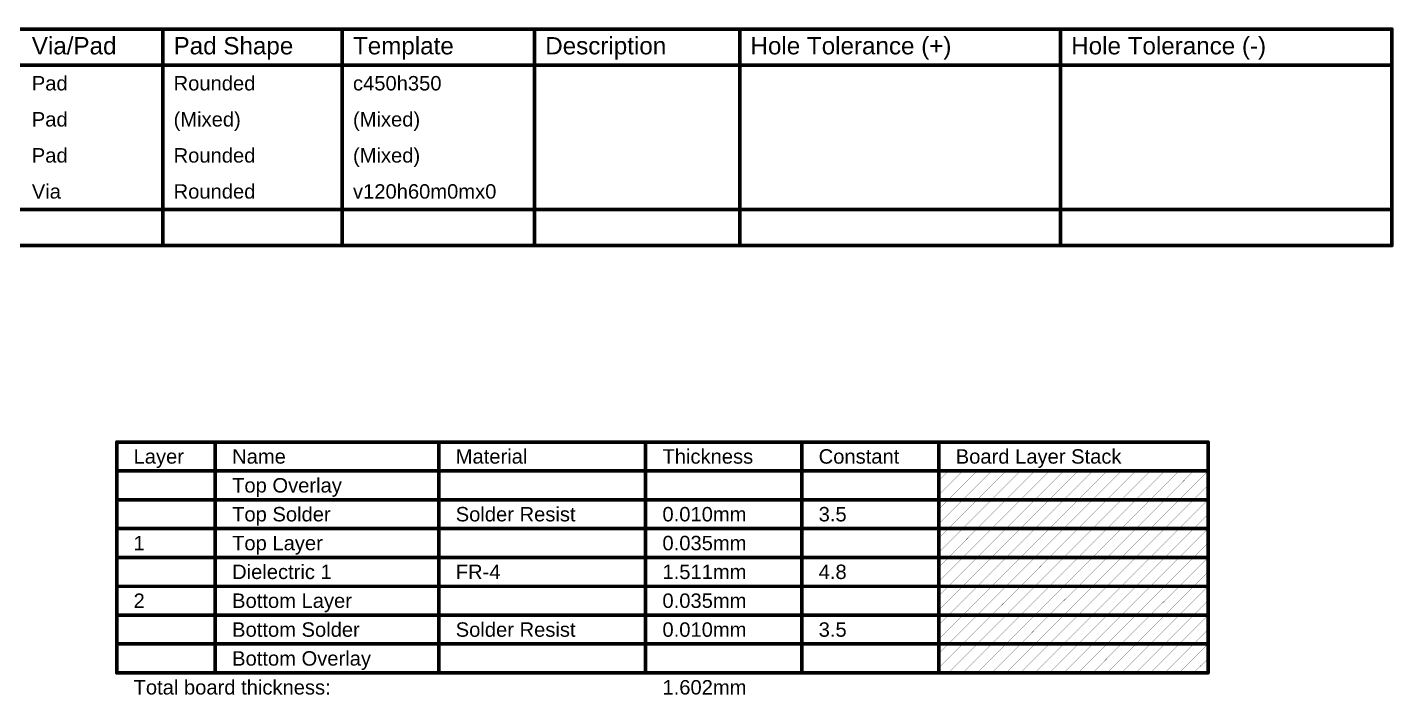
# Model space of a CAD drawing. Header units: inches. Extents: x 0 to 276, y 0 to 124.
# Drawn here: x 131.4 to 275.7, y 53.6 to 124.1 of the extents above; entities that cross this region are included whole.
import ezdxf

# ---------------------------------------------------------------- set-up
doc = ezdxf.new("R2010")
doc.units = ezdxf.units.IN
doc.layers.add('Drill Drawing', color=1, linetype='Continuous')
doc.layers.add('Fabrication', color=76, linetype='Continuous')
doc.styles.add('Arial', font='', dxfattribs={"height": 0.2})
doc.styles.get('Arial').set_extended_font_data('Arial')

msp = doc.modelspace()

# ---------------------------------------------------------------- linework, layer by layer
at = {"layer": 'Drill Drawing', "const_width": 0.381}
for points in [[(2.98, 123.89), (275.55, 123.89)], [(145.72, 101.03), (145.72, 123.89)], [(164.66, 101.03), (164.66, 123.89)], [(184.98, 101.03), (184.98, 123.89)], [(206.66, 101.03), (206.66, 123.89)], [(240.54, 101.03), (240.54, 123.89)], [(275.55, 101.03), (275.55, 123.89)], [(2.98, 120.08), (275.55, 120.08)], [(2.98, 104.84), (275.55, 104.84)], [(2.98, 101.03), (275.55, 101.03)]]:
    msp.add_lwpolyline(points, dxfattribs=at)
at = {"layer": 'Drill Drawing', "const_width": 0.191}
for points in [[(145.62, 123.89, 1), (145.81, 123.89, 1)], [(164.57, 123.89, 1), (164.76, 123.89, 1)], [(184.88, 123.89, 1), (185.07, 123.89, 1)], [(206.57, 123.89, 1), (206.76, 123.89, 1)], [(240.44, 123.89, 1), (240.63, 123.89, 1)], [(275.46, 123.89, 1), (275.65, 123.89, 1)], [(275.46, 123.89, 1), (275.65, 123.89, 1)], [(275.46, 120.08, 1), (275.65, 120.08, 1)], [(275.46, 104.84, 1), (275.65, 104.84, 1)], [(145.62, 101.03, 1), (145.81, 101.03, 1)], [(164.57, 101.03, 1), (164.76, 101.03, 1)], [(184.88, 101.03, 1), (185.07, 101.03, 1)], [(206.57, 101.03, 1), (206.76, 101.03, 1)], [(240.44, 101.03, 1), (240.63, 101.03, 1)], [(275.46, 101.03, 1), (275.65, 101.03, 1)], [(275.46, 101.03, 1), (275.65, 101.03, 1)]]:
    msp.add_lwpolyline(points, format="xyb", close=True, dxfattribs=at)
at = {"layer": 'Fabrication'}
for points, const_width in [([(140.85, 80.26), (256.14, 80.26)], 0.381), ([(140.85, 55.88), (140.85, 80.26)], 0.381), ([(151.26, 55.88), (151.26, 80.26)], 0.381), ([(174.88, 55.88), (174.88, 80.26)], 0.381), ([(196.72, 55.88), (196.72, 80.26)], 0.381), ([(213.22, 55.88), (213.22, 80.26)], 0.381), ([(227.7, 55.88), (227.7, 80.26)], 0.381), ([(256.14, 55.88), (256.14, 80.26)], 0.381), ([(140.85, 77.22), (256.14, 77.22)], 0.381), ([(227.7, 74.68), (230.23, 77.22)], 0.0254), ([(227.7, 76.21), (228.71, 77.22)], 0.0254), ([(228.71, 74.17), (231.75, 77.22)], 0.0254), ([(230.23, 74.17), (233.28, 77.22)], 0.0254), ([(231.75, 74.17), (234.8, 77.22)], 0.0254), ([(233.28, 74.17), (236.33, 77.22)], 0.0254), ([(234.8, 74.17), (237.85, 77.22)], 0.0254), ([(236.33, 74.17), (239.37, 77.22)], 0.0254), ([(237.85, 74.17), (240.9, 77.22)], 0.0254), ([(239.37, 74.17), (242.42, 77.22)], 0.0254), ([(240.9, 74.17), (243.95, 77.22)], 0.0254), ([(242.42, 74.17), (245.47, 77.22)], 0.0254), ([(243.95, 74.17), (246.99, 77.22)], 0.0254), ([(245.47, 74.17), (248.52, 77.22)], 0.0254), ([(246.99, 74.17), (250.04, 77.22)], 0.0254), ([(248.52, 74.17), (251.57, 77.22)], 0.0254), ([(250.04, 74.17), (253.09, 77.22)], 0.0254), ([(251.57, 74.17), (254.61, 77.22)], 0.0254), ([(253.09, 74.17), (256.14, 77.22)], 0.0254), ([(254.61, 74.17), (256.14, 75.69)], 0.0254), ([(140.85, 74.17), (151.26, 74.17)], 0.381), ([(151.26, 74.17), (174.88, 74.17)], 0.381), ([(174.88, 74.17), (196.72, 74.17)], 0.381), ([(196.72, 74.17), (213.22, 74.17)], 0.381), ([(213.22, 74.17), (227.7, 74.17)], 0.381), ([(227.7, 74.17), (256.14, 74.17)], 0.381), ([(227.7, 71.64), (230.23, 74.17)], 0.0254), ([(227.7, 73.16), (228.71, 74.17)], 0.0254), ([(228.71, 71.12), (231.75, 74.17)], 0.0254), ([(230.23, 71.12), (233.28, 74.17)], 0.0254), ([(231.75, 71.12), (234.8, 74.17)], 0.0254), ([(233.28, 71.12), (236.33, 74.17)], 0.0254), ([(234.8, 71.12), (237.85, 74.17)], 0.0254), ([(236.33, 71.12), (239.37, 74.17)], 0.0254), ([(237.85, 71.12), (240.9, 74.17)], 0.0254), ([(239.37, 71.12), (242.42, 74.17)], 0.0254), ([(240.9, 71.12), (243.95, 74.17)], 0.0254), ([(242.42, 71.12), (245.47, 74.17)], 0.0254), ([(243.95, 71.12), (246.99, 74.17)], 0.0254), ([(245.47, 71.12), (248.52, 74.17)], 0.0254), ([(246.99, 71.12), (250.04, 74.17)], 0.0254), ([(248.52, 71.12), (251.57, 74.17)], 0.0254), ([(250.04, 71.12), (253.09, 74.17)], 0.0254), ([(251.57, 71.12), (254.61, 74.17)], 0.0254), ([(253.09, 71.12), (256.14, 74.17)], 0.0254), ([(254.61, 71.12), (256.14, 72.64)], 0.0254), ([(140.85, 71.12), (151.26, 71.12)], 0.381), ([(151.26, 71.12), (174.88, 71.12)], 0.381), ([(174.88, 71.12), (196.72, 71.12)], 0.381), ([(196.72, 71.12), (213.22, 71.12)], 0.381), ([(213.22, 71.12), (227.7, 71.12)], 0.381), ([(227.7, 71.12), (256.14, 71.12)], 0.381), ([(227.7, 68.59), (230.23, 71.12)], 0.0254), ([(227.7, 70.11), (228.71, 71.12)], 0.0254), ([(228.71, 68.07), (231.75, 71.12)], 0.0254), ([(230.23, 68.07), (233.28, 71.12)], 0.0254), ([(231.75, 68.07), (234.8, 71.12)], 0.0254), ([(233.28, 68.07), (236.33, 71.12)], 0.0254), ([(234.8, 68.07), (237.85, 71.12)], 0.0254), ([(236.33, 68.07), (239.37, 71.12)], 0.0254), ([(237.85, 68.07), (240.9, 71.12)], 0.0254), ([(239.37, 68.07), (242.42, 71.12)], 0.0254), ([(240.9, 68.07), (243.95, 71.12)], 0.0254), ([(242.42, 68.07), (245.47, 71.12)], 0.0254), ([(243.95, 68.07), (246.99, 71.12)], 0.0254), ([(245.47, 68.07), (248.52, 71.12)], 0.0254), ([(246.99, 68.07), (250.04, 71.12)], 0.0254), ([(248.52, 68.07), (251.57, 71.12)], 0.0254), ([(250.04, 68.07), (253.09, 71.12)], 0.0254), ([(251.57, 68.07), (254.61, 71.12)], 0.0254), ([(253.09, 68.07), (256.14, 71.12)], 0.0254), ([(254.61, 68.07), (256.14, 69.6)], 0.0254), ([(140.85, 68.07), (151.26, 68.07)], 0.381), ([(151.26, 68.07), (174.88, 68.07)], 0.381), ([(174.88, 68.07), (196.72, 68.07)], 0.381), ([(196.72, 68.07), (213.22, 68.07)], 0.381), ([(213.22, 68.07), (227.7, 68.07)], 0.381), ([(227.7, 68.07), (256.14, 68.07)], 0.381), ([(227.7, 65.54), (230.23, 68.07)], 0.0254), ([(227.7, 67.06), (228.71, 68.07)], 0.0254), ([(228.71, 65.02), (231.75, 68.07)], 0.0254), ([(230.23, 65.02), (233.28, 68.07)], 0.0254), ([(231.75, 65.02), (234.8, 68.07)], 0.0254), ([(233.28, 65.02), (236.33, 68.07)], 0.0254), ([(234.8, 65.02), (237.85, 68.07)], 0.0254), ([(236.33, 65.02), (239.37, 68.07)], 0.0254), ([(237.85, 65.02), (240.9, 68.07)], 0.0254), ([(239.37, 65.02), (242.42, 68.07)], 0.0254), ([(240.9, 65.02), (243.95, 68.07)], 0.0254), ([(242.42, 65.02), (245.47, 68.07)], 0.0254), ([(243.95, 65.02), (246.99, 68.07)], 0.0254), ([(245.47, 65.02), (248.52, 68.07)], 0.0254), ([(246.99, 65.02), (250.04, 68.07)], 0.0254), ([(248.52, 65.02), (251.57, 68.07)], 0.0254), ([(250.04, 65.02), (253.09, 68.07)], 0.0254), ([(251.57, 65.02), (254.61, 68.07)], 0.0254), ([(253.09, 65.02), (256.14, 68.07)], 0.0254), ([(254.61, 65.02), (256.14, 66.55)], 0.0254), ([(140.85, 65.02), (151.26, 65.02)], 0.381), ([(151.26, 65.02), (174.88, 65.02)], 0.381), ([(174.88, 65.02), (196.72, 65.02)], 0.381), ([(196.72, 65.02), (213.22, 65.02)], 0.381), ([(213.22, 65.02), (227.7, 65.02)], 0.381), ([(227.7, 65.02), (256.14, 65.02)], 0.381), ([(227.7, 62.49), (230.23, 65.02)], 0.0254), ([(227.7, 64.02), (228.71, 65.02)], 0.0254), ([(228.71, 61.98), (231.75, 65.02)], 0.0254), ([(230.23, 61.98), (233.28, 65.02)], 0.0254), ([(231.75, 61.98), (234.8, 65.02)], 0.0254), ([(233.28, 61.98), (236.33, 65.02)], 0.0254), ([(234.8, 61.98), (237.85, 65.02)], 0.0254), ([(236.33, 61.98), (239.37, 65.02)], 0.0254), ([(237.85, 61.98), (240.9, 65.02)], 0.0254), ([(239.37, 61.98), (242.42, 65.02)], 0.0254), ([(240.9, 61.98), (243.95, 65.02)], 0.0254), ([(242.42, 61.98), (245.47, 65.02)], 0.0254), ([(243.95, 61.98), (246.99, 65.02)], 0.0254), ([(245.47, 61.98), (248.52, 65.02)], 0.0254), ([(246.99, 61.98), (250.04, 65.02)], 0.0254), ([(248.52, 61.98), (251.57, 65.02)], 0.0254), ([(250.04, 61.98), (253.09, 65.02)], 0.0254), ([(251.57, 61.98), (254.61, 65.02)], 0.0254), ([(253.09, 61.98), (256.14, 65.02)], 0.0254), ([(254.61, 61.98), (256.14, 63.5)], 0.0254), ([(140.85, 61.98), (151.26, 61.98)], 0.381), ([(151.26, 61.98), (174.88, 61.98)], 0.381), ([(174.88, 61.98), (196.72, 61.98)], 0.381), ([(196.72, 61.98), (213.22, 61.98)], 0.381), ([(213.22, 61.98), (227.7, 61.98)], 0.381), ([(227.7, 61.98), (256.14, 61.98)], 0.381), ([(227.7, 59.44), (230.23, 61.98)], 0.0254), ([(227.7, 60.97), (228.71, 61.98)], 0.0254), ([(228.71, 58.93), (231.75, 61.98)], 0.0254), ([(230.23, 58.93), (233.28, 61.98)], 0.0254), ([(231.75, 58.93), (234.8, 61.98)], 0.0254), ([(233.28, 58.93), (236.33, 61.98)], 0.0254), ([(234.8, 58.93), (237.85, 61.98)], 0.0254), ([(236.33, 58.93), (239.37, 61.98)], 0.0254), ([(237.85, 58.93), (240.9, 61.98)], 0.0254), ([(239.37, 58.93), (242.42, 61.98)], 0.0254), ([(240.9, 58.93), (243.95, 61.98)], 0.0254), ([(242.42, 58.93), (245.47, 61.98)], 0.0254), ([(243.95, 58.93), (246.99, 61.98)], 0.0254), ([(245.47, 58.93), (248.52, 61.98)], 0.0254), ([(246.99, 58.93), (250.04, 61.98)], 0.0254), ([(248.52, 58.93), (251.57, 61.98)], 0.0254), ([(250.04, 58.93), (253.09, 61.98)], 0.0254), ([(251.57, 58.93), (254.61, 61.98)], 0.0254), ([(253.09, 58.93), (256.14, 61.98)], 0.0254), ([(254.61, 58.93), (256.14, 60.45)], 0.0254), ([(140.85, 58.93), (151.26, 58.93)], 0.381), ([(151.26, 58.93), (174.88, 58.93)], 0.381), ([(174.88, 58.93), (196.72, 58.93)], 0.381), ([(196.72, 58.93), (213.22, 58.93)], 0.381), ([(213.22, 58.93), (227.7, 58.93)], 0.381), ([(227.7, 58.93), (256.14, 58.93)], 0.381), ([(227.7, 56.4), (230.23, 58.93)], 0.0254), ([(227.7, 57.92), (228.71, 58.93)], 0.0254), ([(228.71, 55.88), (231.75, 58.93)], 0.0254), ([(230.23, 55.88), (233.28, 58.93)], 0.0254), ([(231.75, 55.88), (234.8, 58.93)], 0.0254), ([(233.28, 55.88), (236.33, 58.93)], 0.0254), ([(234.8, 55.88), (237.85, 58.93)], 0.0254), ([(236.33, 55.88), (239.37, 58.93)], 0.0254), ([(237.85, 55.88), (240.9, 58.93)], 0.0254), ([(239.37, 55.88), (242.42, 58.93)], 0.0254), ([(240.9, 55.88), (243.95, 58.93)], 0.0254), ([(242.42, 55.88), (245.47, 58.93)], 0.0254), ([(243.95, 55.88), (246.99, 58.93)], 0.0254), ([(245.47, 55.88), (248.52, 58.93)], 0.0254), ([(246.99, 55.88), (250.04, 58.93)], 0.0254), ([(248.52, 55.88), (251.57, 58.93)], 0.0254), ([(250.04, 55.88), (253.09, 58.93)], 0.0254), ([(251.57, 55.88), (254.61, 58.93)], 0.0254), ([(253.09, 55.88), (256.14, 58.93)], 0.0254), ([(254.61, 55.88), (256.14, 57.4)], 0.0254), ([(140.85, 55.88), (151.26, 55.88)], 0.381), ([(151.26, 55.88), (174.88, 55.88)], 0.381), ([(174.88, 55.88), (196.72, 55.88)], 0.381), ([(196.72, 55.88), (213.22, 55.88)], 0.381), ([(213.22, 55.88), (227.7, 55.88)], 0.381), ([(227.7, 55.88), (256.14, 55.88)], 0.381)]:
    msp.add_lwpolyline(points, dxfattribs=dict(at, const_width=const_width))
for points, const_width in [([(140.76, 80.26, 1), (140.95, 80.26, 1)], 0.191), ([(140.76, 80.26, 1), (140.95, 80.26, 1)], 0.191), ([(151.17, 80.26, 1), (151.36, 80.26, 1)], 0.191), ([(174.78, 80.26, 1), (174.97, 80.26, 1)], 0.191), ([(196.62, 80.26, 1), (196.81, 80.26, 1)], 0.191), ([(213.13, 80.26, 1), (213.32, 80.26, 1)], 0.191), ([(227.6, 80.26, 1), (227.79, 80.26, 1)], 0.191), ([(256.04, 80.26, 1), (256.23, 80.26, 1)], 0.191), ([(256.04, 80.26, 1), (256.23, 80.26, 1)], 0.191), ([(140.76, 77.22, 1), (140.95, 77.22, 1)], 0.191), ([(228.7, 77.22, 1), (228.71, 77.22, 1)], 0.0127), ([(230.22, 77.22, 1), (230.24, 77.22, 1)], 0.0127), ([(231.75, 77.22, 1), (231.76, 77.22, 1)], 0.0127), ([(233.27, 77.22, 1), (233.28, 77.22, 1)], 0.0127), ([(234.79, 77.22, 1), (234.81, 77.22, 1)], 0.0127), ([(236.32, 77.22, 1), (236.33, 77.22, 1)], 0.0127), ([(237.84, 77.22, 1), (237.86, 77.22, 1)], 0.0127), ([(239.37, 77.22, 1), (239.38, 77.22, 1)], 0.0127), ([(240.89, 77.22, 1), (240.9, 77.22, 1)], 0.0127), ([(242.41, 77.22, 1), (242.43, 77.22, 1)], 0.0127), ([(243.94, 77.22, 1), (243.95, 77.22, 1)], 0.0127), ([(245.46, 77.22, 1), (245.48, 77.22, 1)], 0.0127), ([(246.99, 77.22, 1), (247, 77.22, 1)], 0.0127), ([(248.51, 77.22, 1), (248.52, 77.22, 1)], 0.0127), ([(250.03, 77.22, 1), (250.05, 77.22, 1)], 0.0127), ([(251.56, 77.22, 1), (251.57, 77.22, 1)], 0.0127), ([(253.08, 77.22, 1), (253.1, 77.22, 1)], 0.0127), ([(254.61, 77.22, 1), (254.62, 77.22, 1)], 0.0127), ([(256.04, 77.22, 1), (256.23, 77.22, 1)], 0.191), ([(256.13, 77.22, 1), (256.14, 77.22, 1)], 0.0127), ([(227.69, 76.21, 1), (227.7, 76.21, 1)], 0.0127), ([(256.13, 75.69, 1), (256.14, 75.69, 1)], 0.0127), ([(140.76, 74.17, 1), (140.95, 74.17, 1)], 0.191), ([(151.17, 74.17, 1), (151.36, 74.17, 1)], 0.191), ([(151.17, 74.17, 1), (151.36, 74.17, 1)], 0.191), ([(174.78, 74.17, 1), (174.97, 74.17, 1)], 0.191), ([(174.78, 74.17, 1), (174.97, 74.17, 1)], 0.191), ([(196.62, 74.17, 1), (196.81, 74.17, 1)], 0.191), ([(196.62, 74.17, 1), (196.81, 74.17, 1)], 0.191), ([(213.13, 74.17, 1), (213.32, 74.17, 1)], 0.191), ([(213.13, 74.17, 1), (213.32, 74.17, 1)], 0.191), ([(227.6, 74.17, 1), (227.79, 74.17, 1)], 0.191), ([(227.6, 74.17, 1), (227.79, 74.17, 1)], 0.191), ([(227.69, 74.68, 1), (227.7, 74.68, 1)], 0.0127), ([(228.7, 74.17, 1), (228.71, 74.17, 1)], 0.0127), ([(228.7, 74.17, 1), (228.71, 74.17, 1)], 0.0127), ([(230.22, 74.17, 1), (230.24, 74.17, 1)], 0.0127), ([(230.22, 74.17, 1), (230.24, 74.17, 1)], 0.0127), ([(231.75, 74.17, 1), (231.76, 74.17, 1)], 0.0127), ([(231.75, 74.17, 1), (231.76, 74.17, 1)], 0.0127), ([(233.27, 74.17, 1), (233.28, 74.17, 1)], 0.0127), ([(233.27, 74.17, 1), (233.28, 74.17, 1)], 0.0127), ([(234.79, 74.17, 1), (234.81, 74.17, 1)], 0.0127), ([(234.79, 74.17, 1), (234.81, 74.17, 1)], 0.0127), ([(236.32, 74.17, 1), (236.33, 74.17, 1)], 0.0127), ([(236.32, 74.17, 1), (236.33, 74.17, 1)], 0.0127), ([(237.84, 74.17, 1), (237.86, 74.17, 1)], 0.0127), ([(237.84, 74.17, 1), (237.86, 74.17, 1)], 0.0127), ([(239.37, 74.17, 1), (239.38, 74.17, 1)], 0.0127), ([(239.37, 74.17, 1), (239.38, 74.17, 1)], 0.0127), ([(240.89, 74.17, 1), (240.9, 74.17, 1)], 0.0127), ([(240.89, 74.17, 1), (240.9, 74.17, 1)], 0.0127), ([(242.41, 74.17, 1), (242.43, 74.17, 1)], 0.0127), ([(242.41, 74.17, 1), (242.43, 74.17, 1)], 0.0127), ([(243.94, 74.17, 1), (243.95, 74.17, 1)], 0.0127), ([(243.94, 74.17, 1), (243.95, 74.17, 1)], 0.0127), ([(245.46, 74.17, 1), (245.48, 74.17, 1)], 0.0127), ([(245.46, 74.17, 1), (245.48, 74.17, 1)], 0.0127), ([(246.99, 74.17, 1), (247, 74.17, 1)], 0.0127), ([(246.99, 74.17, 1), (247, 74.17, 1)], 0.0127), ([(248.51, 74.17, 1), (248.52, 74.17, 1)], 0.0127), ([(248.51, 74.17, 1), (248.52, 74.17, 1)], 0.0127), ([(250.03, 74.17, 1), (250.05, 74.17, 1)], 0.0127), ([(250.03, 74.17, 1), (250.05, 74.17, 1)], 0.0127), ([(251.56, 74.17, 1), (251.57, 74.17, 1)], 0.0127), ([(251.56, 74.17, 1), (251.57, 74.17, 1)], 0.0127), ([(253.08, 74.17, 1), (253.1, 74.17, 1)], 0.0127), ([(253.08, 74.17, 1), (253.1, 74.17, 1)], 0.0127), ([(254.61, 74.17, 1), (254.62, 74.17, 1)], 0.0127), ([(254.61, 74.17, 1), (254.62, 74.17, 1)], 0.0127), ([(256.04, 74.17, 1), (256.23, 74.17, 1)], 0.191), ([(256.13, 74.17, 1), (256.14, 74.17, 1)], 0.0127), ([(227.69, 73.16, 1), (227.7, 73.16, 1)], 0.0127), ([(256.13, 72.64, 1), (256.14, 72.64, 1)], 0.0127), ([(140.76, 71.12, 1), (140.95, 71.12, 1)], 0.191), ([(151.17, 71.12, 1), (151.36, 71.12, 1)], 0.191), ([(151.17, 71.12, 1), (151.36, 71.12, 1)], 0.191), ([(174.78, 71.12, 1), (174.97, 71.12, 1)], 0.191), ([(174.78, 71.12, 1), (174.97, 71.12, 1)], 0.191), ([(196.62, 71.12, 1), (196.81, 71.12, 1)], 0.191), ([(196.62, 71.12, 1), (196.81, 71.12, 1)], 0.191), ([(213.13, 71.12, 1), (213.32, 71.12, 1)], 0.191), ([(213.13, 71.12, 1), (213.32, 71.12, 1)], 0.191), ([(227.6, 71.12, 1), (227.79, 71.12, 1)], 0.191), ([(227.6, 71.12, 1), (227.79, 71.12, 1)], 0.191), ([(227.69, 71.64, 1), (227.7, 71.64, 1)], 0.0127), ([(228.7, 71.12, 1), (228.71, 71.12, 1)], 0.0127), ([(228.7, 71.12, 1), (228.71, 71.12, 1)], 0.0127), ([(230.22, 71.12, 1), (230.24, 71.12, 1)], 0.0127), ([(230.22, 71.12, 1), (230.24, 71.12, 1)], 0.0127), ([(231.75, 71.12, 1), (231.76, 71.12, 1)], 0.0127), ([(231.75, 71.12, 1), (231.76, 71.12, 1)], 0.0127), ([(233.27, 71.12, 1), (233.28, 71.12, 1)], 0.0127), ([(233.27, 71.12, 1), (233.28, 71.12, 1)], 0.0127), ([(234.79, 71.12, 1), (234.81, 71.12, 1)], 0.0127), ([(234.79, 71.12, 1), (234.81, 71.12, 1)], 0.0127), ([(236.32, 71.12, 1), (236.33, 71.12, 1)], 0.0127), ([(236.32, 71.12, 1), (236.33, 71.12, 1)], 0.0127), ([(237.84, 71.12, 1), (237.86, 71.12, 1)], 0.0127), ([(237.84, 71.12, 1), (237.86, 71.12, 1)], 0.0127), ([(239.37, 71.12, 1), (239.38, 71.12, 1)], 0.0127), ([(239.37, 71.12, 1), (239.38, 71.12, 1)], 0.0127), ([(240.89, 71.12, 1), (240.9, 71.12, 1)], 0.0127), ([(240.89, 71.12, 1), (240.9, 71.12, 1)], 0.0127), ([(242.41, 71.12, 1), (242.43, 71.12, 1)], 0.0127), ([(242.41, 71.12, 1), (242.43, 71.12, 1)], 0.0127), ([(243.94, 71.12, 1), (243.95, 71.12, 1)], 0.0127), ([(243.94, 71.12, 1), (243.95, 71.12, 1)], 0.0127), ([(245.46, 71.12, 1), (245.48, 71.12, 1)], 0.0127), ([(245.46, 71.12, 1), (245.48, 71.12, 1)], 0.0127), ([(246.99, 71.12, 1), (247, 71.12, 1)], 0.0127), ([(246.99, 71.12, 1), (247, 71.12, 1)], 0.0127), ([(248.51, 71.12, 1), (248.52, 71.12, 1)], 0.0127), ([(248.51, 71.12, 1), (248.52, 71.12, 1)], 0.0127), ([(250.03, 71.12, 1), (250.05, 71.12, 1)], 0.0127), ([(250.03, 71.12, 1), (250.05, 71.12, 1)], 0.0127), ([(251.56, 71.12, 1), (251.57, 71.12, 1)], 0.0127), ([(251.56, 71.12, 1), (251.57, 71.12, 1)], 0.0127), ([(253.08, 71.12, 1), (253.1, 71.12, 1)], 0.0127), ([(253.08, 71.12, 1), (253.1, 71.12, 1)], 0.0127), ([(254.61, 71.12, 1), (254.62, 71.12, 1)], 0.0127), ([(254.61, 71.12, 1), (254.62, 71.12, 1)], 0.0127), ([(256.04, 71.12, 1), (256.23, 71.12, 1)], 0.191), ([(256.13, 71.12, 1), (256.14, 71.12, 1)], 0.0127), ([(227.69, 70.11, 1), (227.7, 70.11, 1)], 0.0127), ([(256.13, 69.6, 1), (256.14, 69.6, 1)], 0.0127), ([(140.76, 68.07, 1), (140.95, 68.07, 1)], 0.191), ([(151.17, 68.07, 1), (151.36, 68.07, 1)], 0.191), ([(151.17, 68.07, 1), (151.36, 68.07, 1)], 0.191), ([(174.78, 68.07, 1), (174.97, 68.07, 1)], 0.191), ([(174.78, 68.07, 1), (174.97, 68.07, 1)], 0.191), ([(196.62, 68.07, 1), (196.81, 68.07, 1)], 0.191), ([(196.62, 68.07, 1), (196.81, 68.07, 1)], 0.191), ([(213.13, 68.07, 1), (213.32, 68.07, 1)], 0.191), ([(213.13, 68.07, 1), (213.32, 68.07, 1)], 0.191), ([(227.6, 68.07, 1), (227.79, 68.07, 1)], 0.191), ([(227.6, 68.07, 1), (227.79, 68.07, 1)], 0.191), ([(227.69, 68.59, 1), (227.7, 68.59, 1)], 0.0127), ([(228.7, 68.07, 1), (228.71, 68.07, 1)], 0.0127), ([(228.7, 68.07, 1), (228.71, 68.07, 1)], 0.0127), ([(230.22, 68.07, 1), (230.24, 68.07, 1)], 0.0127), ([(230.22, 68.07, 1), (230.24, 68.07, 1)], 0.0127), ([(231.75, 68.07, 1), (231.76, 68.07, 1)], 0.0127), ([(231.75, 68.07, 1), (231.76, 68.07, 1)], 0.0127), ([(233.27, 68.07, 1), (233.28, 68.07, 1)], 0.0127), ([(233.27, 68.07, 1), (233.28, 68.07, 1)], 0.0127), ([(234.79, 68.07, 1), (234.81, 68.07, 1)], 0.0127), ([(234.79, 68.07, 1), (234.81, 68.07, 1)], 0.0127), ([(236.32, 68.07, 1), (236.33, 68.07, 1)], 0.0127), ([(236.32, 68.07, 1), (236.33, 68.07, 1)], 0.0127), ([(237.84, 68.07, 1), (237.86, 68.07, 1)], 0.0127), ([(237.84, 68.07, 1), (237.86, 68.07, 1)], 0.0127), ([(239.37, 68.07, 1), (239.38, 68.07, 1)], 0.0127), ([(239.37, 68.07, 1), (239.38, 68.07, 1)], 0.0127), ([(240.89, 68.07, 1), (240.9, 68.07, 1)], 0.0127), ([(240.89, 68.07, 1), (240.9, 68.07, 1)], 0.0127), ([(242.41, 68.07, 1), (242.43, 68.07, 1)], 0.0127), ([(242.41, 68.07, 1), (242.43, 68.07, 1)], 0.0127), ([(243.94, 68.07, 1), (243.95, 68.07, 1)], 0.0127), ([(243.94, 68.07, 1), (243.95, 68.07, 1)], 0.0127), ([(245.46, 68.07, 1), (245.48, 68.07, 1)], 0.0127), ([(245.46, 68.07, 1), (245.48, 68.07, 1)], 0.0127), ([(246.99, 68.07, 1), (247, 68.07, 1)], 0.0127), ([(246.99, 68.07, 1), (247, 68.07, 1)], 0.0127), ([(248.51, 68.07, 1), (248.52, 68.07, 1)], 0.0127), ([(248.51, 68.07, 1), (248.52, 68.07, 1)], 0.0127), ([(250.03, 68.07, 1), (250.05, 68.07, 1)], 0.0127), ([(250.03, 68.07, 1), (250.05, 68.07, 1)], 0.0127), ([(251.56, 68.07, 1), (251.57, 68.07, 1)], 0.0127), ([(251.56, 68.07, 1), (251.57, 68.07, 1)], 0.0127), ([(253.08, 68.07, 1), (253.1, 68.07, 1)], 0.0127), ([(253.08, 68.07, 1), (253.1, 68.07, 1)], 0.0127), ([(254.61, 68.07, 1), (254.62, 68.07, 1)], 0.0127), ([(254.61, 68.07, 1), (254.62, 68.07, 1)], 0.0127), ([(256.04, 68.07, 1), (256.23, 68.07, 1)], 0.191), ([(256.13, 68.07, 1), (256.14, 68.07, 1)], 0.0127), ([(227.69, 67.06, 1), (227.7, 67.06, 1)], 0.0127), ([(256.13, 66.55, 1), (256.14, 66.55, 1)], 0.0127), ([(140.76, 65.02, 1), (140.95, 65.02, 1)], 0.191), ([(151.17, 65.02, 1), (151.36, 65.02, 1)], 0.191), ([(151.17, 65.02, 1), (151.36, 65.02, 1)], 0.191), ([(174.78, 65.02, 1), (174.97, 65.02, 1)], 0.191), ([(174.78, 65.02, 1), (174.97, 65.02, 1)], 0.191), ([(196.62, 65.02, 1), (196.81, 65.02, 1)], 0.191), ([(196.62, 65.02, 1), (196.81, 65.02, 1)], 0.191), ([(213.13, 65.02, 1), (213.32, 65.02, 1)], 0.191), ([(213.13, 65.02, 1), (213.32, 65.02, 1)], 0.191), ([(227.6, 65.02, 1), (227.79, 65.02, 1)], 0.191), ([(227.6, 65.02, 1), (227.79, 65.02, 1)], 0.191), ([(227.69, 65.54, 1), (227.7, 65.54, 1)], 0.0127), ([(228.7, 65.02, 1), (228.71, 65.02, 1)], 0.0127), ([(228.7, 65.02, 1), (228.71, 65.02, 1)], 0.0127), ([(230.22, 65.02, 1), (230.24, 65.02, 1)], 0.0127), ([(230.22, 65.02, 1), (230.24, 65.02, 1)], 0.0127), ([(231.75, 65.02, 1), (231.76, 65.02, 1)], 0.0127), ([(231.75, 65.02, 1), (231.76, 65.02, 1)], 0.0127), ([(233.27, 65.02, 1), (233.28, 65.02, 1)], 0.0127), ([(233.27, 65.02, 1), (233.28, 65.02, 1)], 0.0127), ([(234.79, 65.02, 1), (234.81, 65.02, 1)], 0.0127), ([(234.79, 65.02, 1), (234.81, 65.02, 1)], 0.0127), ([(236.32, 65.02, 1), (236.33, 65.02, 1)], 0.0127), ([(236.32, 65.02, 1), (236.33, 65.02, 1)], 0.0127), ([(237.84, 65.02, 1), (237.86, 65.02, 1)], 0.0127), ([(237.84, 65.02, 1), (237.86, 65.02, 1)], 0.0127), ([(239.37, 65.02, 1), (239.38, 65.02, 1)], 0.0127), ([(239.37, 65.02, 1), (239.38, 65.02, 1)], 0.0127), ([(240.89, 65.02, 1), (240.9, 65.02, 1)], 0.0127), ([(240.89, 65.02, 1), (240.9, 65.02, 1)], 0.0127), ([(242.41, 65.02, 1), (242.43, 65.02, 1)], 0.0127), ([(242.41, 65.02, 1), (242.43, 65.02, 1)], 0.0127), ([(243.94, 65.02, 1), (243.95, 65.02, 1)], 0.0127), ([(243.94, 65.02, 1), (243.95, 65.02, 1)], 0.0127), ([(245.46, 65.02, 1), (245.48, 65.02, 1)], 0.0127), ([(245.46, 65.02, 1), (245.48, 65.02, 1)], 0.0127), ([(246.99, 65.02, 1), (247, 65.02, 1)], 0.0127), ([(246.99, 65.02, 1), (247, 65.02, 1)], 0.0127), ([(248.51, 65.02, 1), (248.52, 65.02, 1)], 0.0127), ([(248.51, 65.02, 1), (248.52, 65.02, 1)], 0.0127), ([(250.03, 65.02, 1), (250.05, 65.02, 1)], 0.0127), ([(250.03, 65.02, 1), (250.05, 65.02, 1)], 0.0127), ([(251.56, 65.02, 1), (251.57, 65.02, 1)], 0.0127), ([(251.56, 65.02, 1), (251.57, 65.02, 1)], 0.0127), ([(253.08, 65.02, 1), (253.1, 65.02, 1)], 0.0127), ([(253.08, 65.02, 1), (253.1, 65.02, 1)], 0.0127), ([(254.61, 65.02, 1), (254.62, 65.02, 1)], 0.0127), ([(254.61, 65.02, 1), (254.62, 65.02, 1)], 0.0127), ([(256.04, 65.02, 1), (256.23, 65.02, 1)], 0.191), ([(256.13, 65.02, 1), (256.14, 65.02, 1)], 0.0127), ([(227.69, 64.02, 1), (227.7, 64.02, 1)], 0.0127), ([(256.13, 63.5, 1), (256.14, 63.5, 1)], 0.0127), ([(140.76, 61.98, 1), (140.95, 61.98, 1)], 0.191), ([(151.17, 61.98, 1), (151.36, 61.98, 1)], 0.191), ([(151.17, 61.98, 1), (151.36, 61.98, 1)], 0.191), ([(174.78, 61.98, 1), (174.97, 61.98, 1)], 0.191), ([(174.78, 61.98, 1), (174.97, 61.98, 1)], 0.191), ([(196.62, 61.98, 1), (196.81, 61.98, 1)], 0.191), ([(196.62, 61.98, 1), (196.81, 61.98, 1)], 0.191), ([(213.13, 61.98, 1), (213.32, 61.98, 1)], 0.191), ([(213.13, 61.98, 1), (213.32, 61.98, 1)], 0.191), ([(227.6, 61.98, 1), (227.79, 61.98, 1)], 0.191), ([(227.6, 61.98, 1), (227.79, 61.98, 1)], 0.191), ([(227.69, 62.49, 1), (227.7, 62.49, 1)], 0.0127), ([(256.04, 61.98, 1), (256.23, 61.98, 1)], 0.191), ([(227.69, 60.97, 1), (227.7, 60.97, 1)], 0.0127), ([(228.7, 61.98, 1), (228.71, 61.98, 1)], 0.0127), ([(228.7, 61.98, 1), (228.71, 61.98, 1)], 0.0127), ([(230.22, 61.98, 1), (230.24, 61.98, 1)], 0.0127), ([(230.22, 61.98, 1), (230.24, 61.98, 1)], 0.0127), ([(231.75, 61.98, 1), (231.76, 61.98, 1)], 0.0127), ([(231.75, 61.98, 1), (231.76, 61.98, 1)], 0.0127), ([(233.27, 61.98, 1), (233.28, 61.98, 1)], 0.0127), ([(233.27, 61.98, 1), (233.28, 61.98, 1)], 0.0127), ([(234.79, 61.98, 1), (234.81, 61.98, 1)], 0.0127), ([(234.79, 61.98, 1), (234.81, 61.98, 1)], 0.0127), ([(236.32, 61.98, 1), (236.33, 61.98, 1)], 0.0127), ([(236.32, 61.98, 1), (236.33, 61.98, 1)], 0.0127), ([(237.84, 61.98, 1), (237.86, 61.98, 1)], 0.0127), ([(237.84, 61.98, 1), (237.86, 61.98, 1)], 0.0127), ([(239.37, 61.98, 1), (239.38, 61.98, 1)], 0.0127), ([(239.37, 61.98, 1), (239.38, 61.98, 1)], 0.0127), ([(240.89, 61.98, 1), (240.9, 61.98, 1)], 0.0127), ([(240.89, 61.98, 1), (240.9, 61.98, 1)], 0.0127), ([(242.41, 61.98, 1), (242.43, 61.98, 1)], 0.0127), ([(242.41, 61.98, 1), (242.43, 61.98, 1)], 0.0127), ([(243.94, 61.98, 1), (243.95, 61.98, 1)], 0.0127), ([(243.94, 61.98, 1), (243.95, 61.98, 1)], 0.0127), ([(245.46, 61.98, 1), (245.48, 61.98, 1)], 0.0127), ([(245.46, 61.98, 1), (245.48, 61.98, 1)], 0.0127), ([(246.99, 61.98, 1), (247, 61.98, 1)], 0.0127), ([(246.99, 61.98, 1), (247, 61.98, 1)], 0.0127), ([(248.51, 61.98, 1), (248.52, 61.98, 1)], 0.0127), ([(248.51, 61.98, 1), (248.52, 61.98, 1)], 0.0127), ([(250.03, 61.98, 1), (250.05, 61.98, 1)], 0.0127), ([(250.03, 61.98, 1), (250.05, 61.98, 1)], 0.0127), ([(251.56, 61.98, 1), (251.57, 61.98, 1)], 0.0127), ([(251.56, 61.98, 1), (251.57, 61.98, 1)], 0.0127), ([(253.08, 61.98, 1), (253.1, 61.98, 1)], 0.0127), ([(253.08, 61.98, 1), (253.1, 61.98, 1)], 0.0127), ([(254.61, 61.98, 1), (254.62, 61.98, 1)], 0.0127), ([(254.61, 61.98, 1), (254.62, 61.98, 1)], 0.0127), ([(256.13, 61.98, 1), (256.14, 61.98, 1)], 0.0127), ([(227.69, 59.44, 1), (227.7, 59.44, 1)], 0.0127), ([(256.13, 60.45, 1), (256.14, 60.45, 1)], 0.0127), ([(140.76, 58.93, 1), (140.95, 58.93, 1)], 0.191), ([(151.17, 58.93, 1), (151.36, 58.93, 1)], 0.191), ([(151.17, 58.93, 1), (151.36, 58.93, 1)], 0.191), ([(174.78, 58.93, 1), (174.97, 58.93, 1)], 0.191), ([(174.78, 58.93, 1), (174.97, 58.93, 1)], 0.191), ([(196.62, 58.93, 1), (196.81, 58.93, 1)], 0.191), ([(196.62, 58.93, 1), (196.81, 58.93, 1)], 0.191), ([(213.13, 58.93, 1), (213.32, 58.93, 1)], 0.191), ([(213.13, 58.93, 1), (213.32, 58.93, 1)], 0.191), ([(227.6, 58.93, 1), (227.79, 58.93, 1)], 0.191), ([(227.6, 58.93, 1), (227.79, 58.93, 1)], 0.191), ([(227.69, 57.92, 1), (227.7, 57.92, 1)], 0.0127), ([(228.7, 58.93, 1), (228.71, 58.93, 1)], 0.0127), ([(228.7, 58.93, 1), (228.71, 58.93, 1)], 0.0127), ([(230.22, 58.93, 1), (230.24, 58.93, 1)], 0.0127), ([(230.22, 58.93, 1), (230.24, 58.93, 1)], 0.0127), ([(231.75, 58.93, 1), (231.76, 58.93, 1)], 0.0127), ([(231.75, 58.93, 1), (231.76, 58.93, 1)], 0.0127), ([(233.27, 58.93, 1), (233.28, 58.93, 1)], 0.0127), ([(233.27, 58.93, 1), (233.28, 58.93, 1)], 0.0127), ([(234.79, 58.93, 1), (234.81, 58.93, 1)], 0.0127), ([(234.79, 58.93, 1), (234.81, 58.93, 1)], 0.0127), ([(236.32, 58.93, 1), (236.33, 58.93, 1)], 0.0127), ([(236.32, 58.93, 1), (236.33, 58.93, 1)], 0.0127), ([(237.84, 58.93, 1), (237.86, 58.93, 1)], 0.0127), ([(237.84, 58.93, 1), (237.86, 58.93, 1)], 0.0127), ([(239.37, 58.93, 1), (239.38, 58.93, 1)], 0.0127), ([(239.37, 58.93, 1), (239.38, 58.93, 1)], 0.0127), ([(240.89, 58.93, 1), (240.9, 58.93, 1)], 0.0127), ([(240.89, 58.93, 1), (240.9, 58.93, 1)], 0.0127), ([(242.41, 58.93, 1), (242.43, 58.93, 1)], 0.0127), ([(242.41, 58.93, 1), (242.43, 58.93, 1)], 0.0127), ([(243.94, 58.93, 1), (243.95, 58.93, 1)], 0.0127), ([(243.94, 58.93, 1), (243.95, 58.93, 1)], 0.0127), ([(245.46, 58.93, 1), (245.48, 58.93, 1)], 0.0127), ([(245.46, 58.93, 1), (245.48, 58.93, 1)], 0.0127), ([(246.99, 58.93, 1), (247, 58.93, 1)], 0.0127), ([(246.99, 58.93, 1), (247, 58.93, 1)], 0.0127), ([(248.51, 58.93, 1), (248.52, 58.93, 1)], 0.0127), ([(248.51, 58.93, 1), (248.52, 58.93, 1)], 0.0127), ([(250.03, 58.93, 1), (250.05, 58.93, 1)], 0.0127), ([(250.03, 58.93, 1), (250.05, 58.93, 1)], 0.0127), ([(251.56, 58.93, 1), (251.57, 58.93, 1)], 0.0127), ([(251.56, 58.93, 1), (251.57, 58.93, 1)], 0.0127), ([(253.08, 58.93, 1), (253.1, 58.93, 1)], 0.0127), ([(253.08, 58.93, 1), (253.1, 58.93, 1)], 0.0127), ([(254.61, 58.93, 1), (254.62, 58.93, 1)], 0.0127), ([(254.61, 58.93, 1), (254.62, 58.93, 1)], 0.0127), ([(256.04, 58.93, 1), (256.23, 58.93, 1)], 0.191), ([(256.13, 58.93, 1), (256.14, 58.93, 1)], 0.0127), ([(227.69, 56.4, 1), (227.7, 56.4, 1)], 0.0127), ([(256.13, 57.4, 1), (256.14, 57.4, 1)], 0.0127), ([(140.76, 55.88, 1), (140.95, 55.88, 1)], 0.191), ([(140.76, 55.88, 1), (140.95, 55.88, 1)], 0.191), ([(151.17, 55.88, 1), (151.36, 55.88, 1)], 0.191), ([(151.17, 55.88, 1), (151.36, 55.88, 1)], 0.191), ([(151.17, 55.88, 1), (151.36, 55.88, 1)], 0.191), ([(174.78, 55.88, 1), (174.97, 55.88, 1)], 0.191), ([(174.78, 55.88, 1), (174.97, 55.88, 1)], 0.191), ([(174.78, 55.88, 1), (174.97, 55.88, 1)], 0.191), ([(196.62, 55.88, 1), (196.81, 55.88, 1)], 0.191), ([(196.62, 55.88, 1), (196.81, 55.88, 1)], 0.191), ([(196.62, 55.88, 1), (196.81, 55.88, 1)], 0.191), ([(213.13, 55.88, 1), (213.32, 55.88, 1)], 0.191), ([(213.13, 55.88, 1), (213.32, 55.88, 1)], 0.191), ([(213.13, 55.88, 1), (213.32, 55.88, 1)], 0.191), ([(227.6, 55.88, 1), (227.79, 55.88, 1)], 0.191), ([(227.6, 55.88, 1), (227.79, 55.88, 1)], 0.191), ([(227.6, 55.88, 1), (227.79, 55.88, 1)], 0.191), ([(228.7, 55.88, 1), (228.71, 55.88, 1)], 0.0127), ([(230.22, 55.88, 1), (230.24, 55.88, 1)], 0.0127), ([(231.75, 55.88, 1), (231.76, 55.88, 1)], 0.0127), ([(233.27, 55.88, 1), (233.28, 55.88, 1)], 0.0127), ([(234.79, 55.88, 1), (234.81, 55.88, 1)], 0.0127), ([(236.32, 55.88, 1), (236.33, 55.88, 1)], 0.0127), ([(237.84, 55.88, 1), (237.86, 55.88, 1)], 0.0127), ([(239.37, 55.88, 1), (239.38, 55.88, 1)], 0.0127), ([(240.89, 55.88, 1), (240.9, 55.88, 1)], 0.0127), ([(242.41, 55.88, 1), (242.43, 55.88, 1)], 0.0127), ([(243.94, 55.88, 1), (243.95, 55.88, 1)], 0.0127), ([(245.46, 55.88, 1), (245.48, 55.88, 1)], 0.0127), ([(246.99, 55.88, 1), (247, 55.88, 1)], 0.0127), ([(248.51, 55.88, 1), (248.52, 55.88, 1)], 0.0127), ([(250.03, 55.88, 1), (250.05, 55.88, 1)], 0.0127), ([(251.56, 55.88, 1), (251.57, 55.88, 1)], 0.0127), ([(253.08, 55.88, 1), (253.1, 55.88, 1)], 0.0127), ([(254.61, 55.88, 1), (254.62, 55.88, 1)], 0.0127), ([(256.04, 55.88, 1), (256.23, 55.88, 1)], 0.191), ([(256.04, 55.88, 1), (256.23, 55.88, 1)], 0.191)]:
    msp.add_lwpolyline(points, format="xyb", close=True, dxfattribs=dict(at, const_width=const_width))

# ---------------------------------------------------------------- texts
at = {"layer": 'Drill Drawing', "style": 'Arial'}
for s, height, p in [('Via/Pad', 1.829, (131.88, 121.22)), ('Pad Shape', 1.829, (146.86, 121.22)), ('Template', 1.829, (165.81, 121.22)), ('Description', 1.8288, (186.12, 121.22)), ('Hole Tolerance (+)', 1.8288, (207.8, 121.22)), ('Hole Tolerance (-)', 1.8288, (241.68, 121.22)), ('Pad', 1.524, (131.88, 117.41)), ('Rounded', 1.524, (146.86, 117.41)), ('c450h350', 1.524, (165.81, 117.41)), ('Pad', 1.524, (131.88, 113.6)), ('(Mixed)', 1.524, (146.86, 113.6)), ('(Mixed)', 1.524, (165.81, 113.6)), ('Pad', 1.524, (131.88, 109.79)), ('Rounded', 1.524, (146.86, 109.79)), ('(Mixed)', 1.524, (165.81, 109.79)), ('Via', 1.524, (131.88, 105.98)), ('Rounded', 1.524, (146.86, 105.98)), ('v120h60m0mx0', 1.524, (165.81, 105.98))]:
    msp.add_text(s, height=height, dxfattribs=at).set_placement(p)
at = {"layer": 'Fabrication', "style": 'Arial'}
for s, height, p in [('Layer', 1.524, (142.63, 77.98)), ('Name', 1.524, (153.04, 77.98)), ('Material', 1.524, (176.66, 77.98)), ('Thickness', 1.524, (198.5, 77.98)), ('Constant', 1.524, (215, 77.98)), ('Board Layer Stack', 1.524, (229.48, 77.98)), ('Top Overlay', 1.524, (153.04, 74.93)), ('Top Solder', 1.524, (153.04, 71.88)), ('Solder Resist', 1.524, (176.66, 71.88)), ('0.010mm', 1.524, (198.5, 71.88)), ('3.5', 1.524, (215, 71.88)), ('1', 1.52, (142.63, 68.83)), ('Top Layer', 1.524, (153.04, 68.83)), ('0.035mm', 1.524, (198.5, 68.83)), ('Dielectric 1', 1.524, (153.04, 65.79)), ('FR-4', 1.524, (176.66, 65.79)), ('1.511mm', 1.524, (198.5, 65.79)), ('4.8', 1.524, (215, 65.79)), ('2', 1.52, (142.63, 62.74)), ('Bottom Layer', 1.524, (153.04, 62.74)), ('0.035mm', 1.524, (198.5, 62.74)), ('Bottom Solder', 1.524, (153.04, 59.69)), ('Solder Resist', 1.524, (176.66, 59.69)), ('0.010mm', 1.524, (198.5, 59.69)), ('3.5', 1.524, (215, 59.69)), ('Bottom Overlay', 1.524, (153.04, 56.64)), ('Total board thickness:', 1.524, (142.63, 53.59)), ('1.602mm', 1.524, (198.5, 53.59))]:
    msp.add_text(s, height=height, dxfattribs=at).set_placement(p)

doc.saveas('drawing.dxf')
